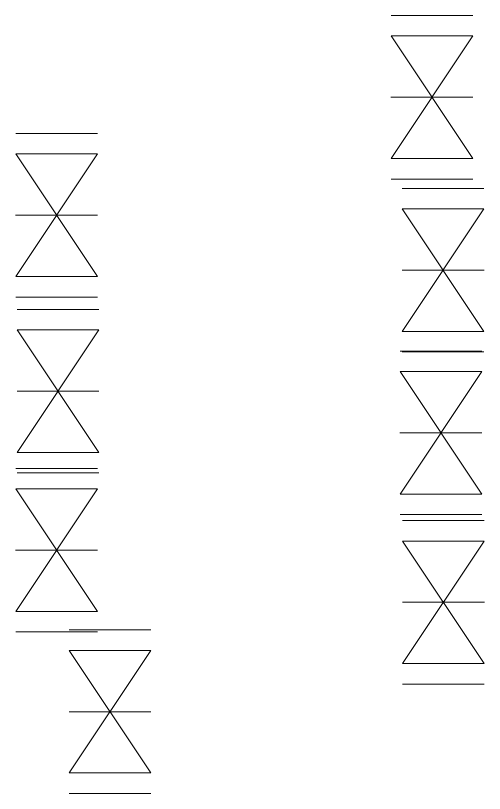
# Model space of a CAD drawing. Header units: millimetres. Extents: x -120 to 14947, y -15715 to 12770.
# Drawn here: x 1462.77 to 1485.74, y -15694.46 to -15656.39 of the extents above; entities that cross this region are included whole.
import ezdxf

# ---------------------------------------------------------------- set-up
doc = ezdxf.new("R2010")
doc.units = ezdxf.units.MM
doc.layers.add('TO_oil', color=22, linetype='Continuous', lineweight=30)

# ---------------------------------------------------------------- blocks, each defined once
blk = doc.blocks.new('задвижка')
at = {"color": 6, "lineweight": 18}
for p, q in [((822.775, 14251.025), (818.775, 14251.025)), ((822.775, 14244.025), (818.775, 14250.025)), ((822.775, 14250.025), (818.775, 14244.025)), ((818.775, 14250.025), (822.775, 14250.025)), ((818.768, 14247.025), (822.783, 14247.025)), ((818.775, 14244.025), (822.775, 14244.025)), ((822.775, 14243.025), (818.775, 14243.025))]:
    blk.add_line(p, q, dxfattribs=at)

msp = doc.modelspace()

# ---------------------------------------------------------------- block references
at = {"layer": 'TO_oil', "xscale": -1, "rotation": 180}
for p in [(662.392, -1413.369), (644.005, -1419.141), (662.938, -1421.83), (644.076, -1427.747), (662.831, -1429.783), (644.005, -1435.528), (662.955, -1438.079), (646.623, -1443.43)]:
    msp.add_blockref('задвижка', p, dxfattribs=at)

doc.saveas('drawing.dxf')
